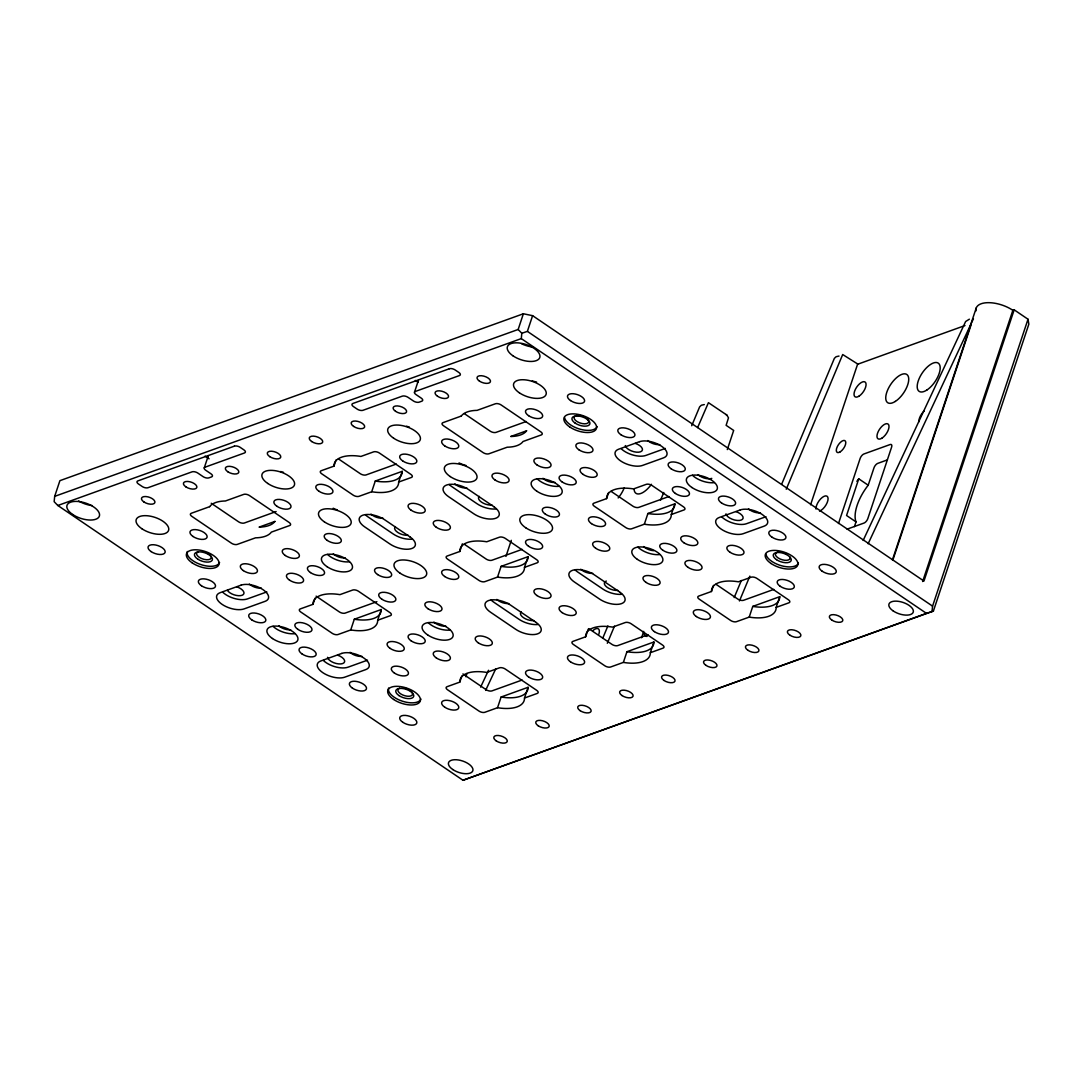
<?xml version="1.0" encoding="UTF-8"?>
<svg xmlns="http://www.w3.org/2000/svg" width="1083" height="1083" viewBox="0 0 1083 1083"><rect width="100%" height="100%" fill="white"/><g stroke="black" fill="none" stroke-linecap="round" stroke-linejoin="round"><path stroke-width="1.5" d="M1014.175 309.833L923.948 581.057L532.606 315.667L523.373 313.772L59.903 480.662L54.678 496.366L54.15 501.673L57.819 505.49L462.996 780.261L933.397 611.069L1028.85 324.142L1028.011 319.228L1014.175 309.833L1012.862 310.307A23.447 11.047 18.4 0 0 987.967 302.671A23.447 11.047 18.4 0 0 976.013 310.875M933.397 611.069L926.466 613.371L521.289 338.6L521.816 333.28L518.161 329.476L523.373 313.772M932.03 611.462L932.571 606.142L1028.011 319.228M204.254 467.883L208.207 455.997M333.957 466.15A33.681 15.866 18.4 0 1 360.91 456.444L373.649 451.855A4.264 2.004 18.4 0 1 379.416 453.046L410.877 474.381A4.264 2.004 18.4 0 1 411.405 477.454L398.652 482.043A33.681 15.866 18.4 0 1 371.713 491.75L358.974 496.339A4.264 2.004 18.4 0 1 353.207 495.148L321.746 473.812A4.264 2.004 18.4 0 1 321.218 470.726L333.957 466.15L336.001 460.031M312.987 604.341A33.681 15.866 18.4 0 1 339.94 594.635L352.679 590.045A4.264 2.004 18.4 0 1 358.446 591.237L389.907 612.572A4.264 2.004 18.4 0 1 390.435 615.645L377.683 620.234A33.681 15.866 18.4 0 1 350.743 629.94L338.004 634.53A4.264 2.004 18.4 0 1 332.237 633.338L300.776 612.003A4.264 2.004 18.4 0 1 300.248 608.93L312.987 604.341L315.031 598.222M371.713 491.75L375.273 481.042L402.213 471.335L398.652 482.043M414.491 392.181L418.444 380.295M350.743 629.94L354.303 619.232L381.243 609.526L377.683 620.234M521.816 333.28L527.38 331.371L532.606 315.667M459.801 551.477A33.681 15.866 18.4 0 1 486.741 541.771L499.48 537.182A4.264 2.004 18.4 0 1 505.247 538.373L536.708 559.708A4.264 2.004 18.4 0 1 537.236 562.781L524.483 567.37A33.681 15.866 18.4 0 1 497.544 577.077L484.805 581.666A4.264 2.004 18.4 0 1 479.038 580.474L447.577 559.139A4.264 2.004 18.4 0 1 447.049 556.066L459.801 551.477L462.346 543.828M459.801 682.114A33.681 15.866 18.4 0 1 486.741 672.421L499.48 667.832A4.264 2.004 18.4 0 1 505.247 669.023L536.708 690.345A4.264 2.004 18.4 0 1 537.236 693.431L524.497 698.021A33.681 15.866 18.4 0 1 497.544 707.713L484.805 712.303A4.264 2.004 18.4 0 1 479.038 711.111L447.577 689.79A4.264 2.004 18.4 0 1 447.049 686.703L459.801 682.114L461.832 675.995M497.544 577.077L501.104 566.368L528.057 556.662L524.483 567.37M465.907 676.753L466.976 673.545M505.951 556.391L511.284 540.336M497.544 707.713L501.104 697.019L528.057 687.312L524.497 698.021M606.602 498.613A33.681 15.866 18.4 0 1 633.541 488.92L646.28 484.331A4.264 2.004 18.4 0 1 652.047 485.522L683.508 506.844A4.264 2.004 18.4 0 1 684.036 509.931L671.298 514.52A33.681 15.866 18.4 0 1 644.344 524.213L631.606 528.802A4.264 2.004 18.4 0 1 625.839 527.611L594.377 506.289A4.264 2.004 18.4 0 1 593.85 503.202L606.602 498.613L608.632 492.494M585.632 636.804A33.681 15.866 18.4 0 1 612.572 627.111L625.311 622.522A4.264 2.004 18.4 0 1 631.078 623.713L662.539 645.048A4.264 2.004 18.4 0 1 663.067 648.121L650.328 652.711A33.681 15.866 18.4 0 1 623.375 662.403L610.636 666.993A4.264 2.004 18.4 0 1 604.869 665.815L573.408 644.48A4.264 2.004 18.4 0 1 572.88 641.393L585.632 636.804L588.177 629.169M644.344 524.213L647.905 513.504L674.858 503.812A33.681 15.866 18.4 0 1 674.519 506.316M671.298 514.52L674.858 503.812M623.375 662.403L626.935 651.709L653.888 642.002L650.328 652.711M641.569 637.765L643.695 631.375M727.302 449.58L733.678 430.438L726.124 425.321L728.493 417.821L726.801 415.033L708.431 402.673L697.628 427.568M711.463 591.494A33.681 15.866 18.4 0 1 738.403 581.801L751.142 577.212A4.264 2.004 18.4 0 1 756.909 578.403L788.37 599.738A4.264 2.004 18.4 0 1 788.898 602.811L776.159 607.401A33.681 15.866 18.4 0 1 749.206 617.107L736.467 621.683A4.264 2.004 18.4 0 1 730.7 620.505L699.239 599.17A4.264 2.004 18.4 0 1 698.711 596.083L711.463 591.494L713.494 585.389M749.206 617.107L752.766 606.399L779.719 596.692L776.159 607.401M810.585 504.746L857.574 364.281L964.994 325.536M838.499 523.509L860.132 458.488A4.264 1.936 -55.9 0 1 863.936 453.967L890.158 444.531A4.264 1.936 -55.9 0 1 891.593 447.157L867.849 518.527A4.264 1.936 -55.9 0 1 864.044 523.048L847.082 529.154M856.003 521.898A33.681 15.257 -55.9 0 1 868.2 485.211L858.765 478.821L846.568 515.494L856.003 521.898L854.433 526.622M868.2 485.211L873.967 467.87A4.264 1.936 -55.9 0 1 877.785 463.362L887.031 460.031M892.433 559.897L976.243 307.938M892.974 559.721L970.91 325.414M922.635 581.53L1012.862 310.307M602.689 638.347L607.888 625.933M660.522 500.238L663.771 492.481M691.712 425.741L699.632 406.87L701.351 405.245L704.288 404.568M607.306 643.275L614.454 626.204M734.193 597.586L741.341 580.515M781.628 484.304L834.37 358.351L836.103 356.727L839.027 356.05M739.459 600.97L749.856 576.129M786.244 489.232L842.696 354.534L858.25 364.348M480.635 687.109L488.514 670.282M485.631 690.399L495.662 668.983M863.151 540.458L965.63 321.516L969.38 319.174M868.133 543.761L973.427 318.808M54.678 496.366L518.161 329.476M57.819 505.49L521.289 338.6M396.283 464.052L366.095 474.923A4.264 2.004 18.4 0 1 360.328 473.731L338.438 458.894M276.124 511.555L244.352 523.008A4.264 2.004 18.4 0 1 238.585 521.816L211.253 503.27M526.203 421.517L496.014 432.388A4.264 2.004 18.4 0 1 490.247 431.196L464.282 413.584M266.838 591.914L247.371 598.926A16.204 7.635 18.4 0 1 222.705 592.184M665.3 448.43L645.834 455.442A16.204 7.635 18.4 0 1 621.168 448.7M376.898 601.674L345.125 613.113A4.264 2.004 18.4 0 1 339.358 611.922L316.101 596.151M522.114 549.379L491.926 560.249A4.264 2.004 18.4 0 1 486.159 559.058L464.269 544.221M668.915 496.528L638.726 507.399A4.264 2.004 18.4 0 1 632.959 506.208L611.083 491.357M367.516 660.17L348.036 667.182A16.204 7.635 18.4 0 1 323.37 660.454M765.979 516.699L746.498 523.712A16.204 7.635 18.4 0 1 721.833 516.97M522.114 680.029L491.926 690.9A4.264 2.004 18.4 0 1 486.159 689.709L462.915 673.937M647.945 634.719L617.757 645.59A4.264 2.004 18.4 0 1 611.99 644.399L588.746 628.627M773.776 589.409L743.588 600.28A4.264 2.004 18.4 0 1 737.821 599.089L715.944 584.251M462.996 780.261L926.466 613.371M725.921 414.505L726.801 415.033M527.38 331.371L932.571 606.142M415.317 380.404L417.984 382.218M205.08 456.105L209.087 458.826M918.912 421.774A8.948 4.061 -55.9 0 1 924.34 410.809M816.027 509.078A8.948 4.061 -55.9 0 1 822.511 497.246A8.948 4.061 -55.9 0 1 827.899 500.36A8.948 4.061 -55.9 0 1 819.547 511.108M624.146 488.013A17.057 7.73 -55.9 0 1 618.163 497.95M651.438 484.291A17.057 7.73 -55.9 0 1 634.11 489.611M592.739 630.726A8.948 4.061 -55.9 0 1 598.845 634.245M856.87 481.353A33.681 15.257 -55.9 0 1 858.765 478.821M789.656 556.608A7.676 3.615 18.4 0 1 784.674 560.277A7.676 3.615 18.4 0 1 775.482 554.997A7.676 3.615 18.4 0 1 782.075 552.249M783.997 552.763A7.676 3.615 18.4 0 1 785.838 553.521M798.401 563.092A17.057 8.028 18.4 0 1 781.601 565.773A17.057 8.028 18.4 0 1 765.952 554.225M597.071 426.553A17.057 8.028 18.4 0 1 580.271 429.247A17.057 8.028 18.4 0 1 564.622 417.686M420.921 699.022A17.057 8.028 18.4 0 1 401.983 701.053A17.057 8.028 18.4 0 1 388.635 688.016M219.578 562.483A17.057 8.028 18.4 0 1 200.653 564.514A17.057 8.028 18.4 0 1 187.305 551.477M283.516 472.35A17.057 8.028 18.4 0 1 280.659 471.511M337.287 509.917A17.057 8.028 18.4 0 1 333.198 508.238M536.599 382.069A17.057 8.028 18.4 0 1 532.322 380.891M409.347 427.054A17.057 8.028 18.4 0 1 406.491 426.201M465.961 465.446A17.057 8.028 18.4 0 1 459.03 462.928M659.628 554.564A16.204 7.635 18.4 0 1 637.941 547.172M653.631 550.678A8.948 4.224 18.4 0 1 643.627 546.563M449.905 630.089A16.204 7.635 18.4 0 1 428.232 622.684M445.898 626.164A8.948 4.224 18.4 0 1 433.917 622.075M558.963 486.308A16.204 7.635 18.4 0 1 537.276 478.916M554.943 482.382A8.948 4.224 18.4 0 1 542.962 478.293M349.24 561.82A16.204 7.635 18.4 0 1 327.553 554.428M345.233 557.894A8.948 4.224 18.4 0 1 333.253 553.819M714.157 482.68A16.204 7.635 18.4 0 1 692.47 475.288M711.788 478.402A8.948 4.224 18.4 0 1 698.156 474.679M294.711 633.704A16.204 7.635 18.4 0 1 273.038 626.312M290.704 629.792A8.948 4.224 18.4 0 1 278.724 625.703M760.469 512.895A8.948 4.224 18.4 0 1 748.488 508.807M736.007 511.65A8.948 4.224 18.4 0 1 743.114 518.134A8.948 4.224 18.4 0 1 734.572 520.002A8.948 4.224 18.4 0 1 725.976 513.843M337.544 655.12A8.948 4.224 18.4 0 1 344.651 661.618A8.948 4.224 18.4 0 1 336.109 663.473A8.948 4.224 18.4 0 1 327.513 657.313M362.006 656.366A8.948 4.224 18.4 0 1 350.026 652.291M659.804 444.626A8.948 4.224 18.4 0 1 647.824 440.537M635.342 443.38A8.948 4.224 18.4 0 1 642.449 449.865A8.948 4.224 18.4 0 1 633.907 451.733A8.948 4.224 18.4 0 1 625.311 445.573M236.879 586.864A8.948 4.224 18.4 0 1 242.023 595.298A8.948 4.224 18.4 0 1 227.349 590.289M261.341 588.11A8.948 4.224 18.4 0 1 249.361 584.021M621.872 594.283A16.204 7.635 18.4 0 1 602.947 589.111L577.781 572.054A16.204 7.635 18.4 0 1 575.032 569.834M592.699 573.3A8.948 4.224 18.4 0 1 580.718 569.225M617.865 590.37A8.948 4.224 18.4 0 1 606.588 586.905A8.948 4.224 18.4 0 1 606.304 581.057M537.994 624.498A16.204 7.635 18.4 0 1 519.055 619.327L493.889 602.256A16.204 7.635 18.4 0 1 491.141 600.036M508.807 603.515A8.948 4.224 18.4 0 1 496.826 599.427M533.973 620.573A8.948 4.224 18.4 0 1 523.522 617.716A8.948 4.224 18.4 0 1 521.221 611.922M496.041 508.956A16.204 7.635 18.4 0 1 477.116 503.785L451.949 486.714A16.204 7.635 18.4 0 1 449.188 484.494M492.034 505.044A8.948 4.224 18.4 0 1 481.569 502.174A8.948 4.224 18.4 0 1 479.268 496.38M466.868 487.973A8.948 4.224 18.4 0 1 454.887 483.884M412.163 539.158A16.204 7.635 18.4 0 1 393.224 533.987L368.058 516.929A16.204 7.635 18.4 0 1 365.309 514.709M408.142 535.246A8.948 4.224 18.4 0 1 397.691 532.389A8.948 4.224 18.4 0 1 395.39 526.595M382.976 518.175A8.948 4.224 18.4 0 1 370.995 514.087M674.059 507.48A33.681 15.866 18.4 0 1 647.905 513.504M528.057 556.662A33.681 15.866 18.4 0 1 501.104 566.368M381.243 609.526A33.681 15.866 18.4 0 1 354.303 619.232M779.719 596.692A33.681 15.866 18.4 0 1 752.766 606.399M653.888 642.002A33.681 15.866 18.4 0 1 626.935 651.709M402.213 471.335A33.681 15.866 18.4 0 1 375.273 481.042M528.057 687.312A33.681 15.866 18.4 0 1 501.104 697.019M92.231 505.599A17.057 8.028 18.4 0 1 78.585 500.942M532.646 347.02A17.057 8.028 18.4 0 1 521.478 343.717M647.147 636.425A12.793 5.794 -55.9 0 1 644.033 633.162M587.433 418.986A7.676 3.615 18.4 0 1 584.549 423.832A7.676 3.615 18.4 0 1 574.301 418.823A7.676 3.615 18.4 0 1 580.745 415.71M582.668 416.238A7.676 3.615 18.4 0 1 584.495 416.996M207.015 552.926A7.676 3.615 18.4 0 1 210.319 559.045A7.676 3.615 18.4 0 1 199.705 557.583A7.676 3.615 18.4 0 1 198.257 551.721M409.97 690.385A7.676 3.615 18.4 0 1 410.917 695.922A7.676 3.615 18.4 0 1 400.534 693.783A7.676 3.615 18.4 0 1 399.586 688.246M404.582 688.165A7.676 3.615 18.4 0 1 406.504 688.693M234.402 446.142L137.92 480.879A4.264 2.004 18.4 0 0 138.448 483.966L142.225 486.524A4.264 2.004 18.4 0 0 147.992 487.716L192.029 471.85A4.264 2.004 18.4 0 1 197.796 473.041L203.144 476.669A4.264 2.004 18.4 0 0 208.911 477.86L211.537 476.913A4.264 2.004 18.4 0 0 211.009 473.84L205.662 470.212A4.264 2.004 18.4 0 1 205.147 467.139L244.46 452.978A4.264 2.004 18.4 0 0 243.932 449.892L240.169 447.333A4.264 2.004 18.4 0 0 234.402 446.142M449.35 368.748L352.882 403.485A4.264 2.004 18.4 0 0 353.41 406.558L357.187 409.117A4.264 2.004 18.4 0 0 362.954 410.308L402.28 396.148A4.264 2.004 18.4 0 1 408.047 397.339L413.395 400.967A4.264 2.004 18.4 0 0 419.162 402.159L421.774 401.211A4.264 2.004 18.4 0 0 421.26 398.138L415.913 394.51A4.264 2.004 18.4 0 1 415.385 391.423L459.422 375.571A4.264 2.004 18.4 0 0 458.894 372.498L455.117 369.939A4.264 2.004 18.4 0 0 449.35 368.748M209.601 506.682L191.298 513.274A4.264 2.004 18.4 0 0 191.826 516.347L231.464 543.219A4.264 2.004 18.4 0 0 237.231 544.411L255.534 537.831A33.681 15.866 18.4 0 0 271.359 532.119L289.662 525.539A4.264 2.004 18.4 0 0 289.134 522.453L249.496 495.581A4.264 2.004 18.4 0 0 243.729 494.389L225.426 500.982A33.681 15.866 18.4 0 0 209.601 506.682M461.263 416.062L442.961 422.654A4.264 2.004 18.4 0 0 443.489 425.727L483.126 452.613A4.264 2.004 18.4 0 0 488.893 453.791L507.182 447.211A33.681 15.866 18.4 0 0 523.021 441.512L541.324 434.919A4.264 2.004 18.4 0 0 540.796 431.846L501.158 404.961A4.264 2.004 18.4 0 0 495.391 403.769L477.089 410.362A33.681 15.866 18.4 0 0 461.263 416.062M274.92 521.424L259.094 527.123A33.681 15.866 18.4 0 0 274.92 521.424M526.582 430.804L510.743 436.503A33.681 15.866 18.4 0 0 526.582 430.804M241.116 585.145L220.133 592.699A16.204 7.635 18.4 0 0 222.137 604.395A16.204 7.635 18.4 0 0 244.041 608.917L265.024 601.363A16.204 7.635 18.4 0 0 263.02 589.666A16.204 7.635 18.4 0 0 241.116 585.145M639.566 441.674L618.596 449.228A16.204 7.635 18.4 0 0 620.6 460.911A16.204 7.635 18.4 0 0 642.503 465.433L663.486 457.879A16.204 7.635 18.4 0 0 661.483 446.196A16.204 7.635 18.4 0 0 639.566 441.674M341.781 653.415L320.798 660.968A16.204 7.635 18.4 0 0 322.802 672.665A16.204 7.635 18.4 0 0 344.719 677.186L365.688 669.632A16.204 7.635 18.4 0 0 363.698 657.936A16.204 7.635 18.4 0 0 341.781 653.415M740.244 509.944L719.261 517.484A16.204 7.635 18.4 0 0 721.264 529.181A16.204 7.635 18.4 0 0 743.182 533.702L764.151 526.148A16.204 7.635 18.4 0 0 762.148 514.452A16.204 7.635 18.4 0 0 740.244 509.944M493.713 506.6L468.546 489.543A16.204 7.635 18.4 0 0 446.629 485.022A16.204 7.635 18.4 0 0 448.619 496.704L473.785 513.775A16.204 7.635 18.4 0 0 495.703 518.297A16.204 7.635 18.4 0 0 493.713 506.6M619.544 591.941L594.377 574.87A16.204 7.635 18.4 0 0 572.46 570.348A16.204 7.635 18.4 0 0 574.464 582.045L599.63 599.116A16.204 7.635 18.4 0 0 621.534 603.624A16.204 7.635 18.4 0 0 619.544 591.941M409.821 536.802L384.655 519.745A16.204 7.635 18.4 0 0 362.751 515.224A16.204 7.635 18.4 0 0 364.741 526.92L389.907 543.977A16.204 7.635 18.4 0 0 411.824 548.499A16.204 7.635 18.4 0 0 409.821 536.802M535.665 622.143L510.499 605.072A16.204 7.635 18.4 0 0 488.582 600.551A16.204 7.635 18.4 0 0 490.572 612.247L515.738 629.318A16.204 7.635 18.4 0 0 537.655 633.839A16.204 7.635 18.4 0 0 535.665 622.143M840.273 451.801A7.04 3.181 -55.9 0 0 845.485 441.241A7.04 3.181 -55.9 0 0 837.376 446.494A7.04 3.181 -55.9 0 0 840.273 451.801M881.995 438.128A8.948 4.061 -55.9 0 0 888.642 424.712A8.948 4.061 -55.9 0 0 878.313 431.386A8.948 4.061 -55.9 0 0 881.995 438.128M859.049 396.134A8.948 4.061 -55.9 0 0 865.696 382.705A8.948 4.061 -55.9 0 0 855.367 389.393A8.948 4.061 -55.9 0 0 859.049 396.134M926.818 390.07A17.057 7.73 -55.9 0 0 939.462 364.497A17.057 7.73 -55.9 0 0 919.792 377.209A17.057 7.73 -55.9 0 0 926.818 390.07M895.357 401.4A17.057 7.73 -55.9 0 0 908.001 375.815A17.057 7.73 -55.9 0 0 888.331 388.54A17.057 7.73 -55.9 0 0 895.357 401.4M776.497 559.667A9.381 4.413 18.4 0 0 791.145 560.615A9.381 4.413 18.4 0 0 779.151 552.479A9.381 4.413 18.4 0 0 776.497 559.667M575.168 423.128A9.381 4.413 18.4 0 0 589.815 424.076A9.381 4.413 18.4 0 0 577.821 415.953A9.381 4.413 18.4 0 0 575.168 423.128M399.004 695.584A9.381 4.413 18.4 0 0 413.652 696.545A9.381 4.413 18.4 0 0 401.671 688.409A9.381 4.413 18.4 0 0 399.004 695.584M197.675 559.058A9.381 4.413 18.4 0 0 212.322 560.006A9.381 4.413 18.4 0 0 200.328 551.883A9.381 4.413 18.4 0 0 197.675 559.058M771.069 563.498A17.057 8.028 18.4 0 0 797.697 565.231A17.057 8.028 18.4 0 0 775.902 550.448A17.057 8.028 18.4 0 0 771.069 563.498M496.204 740.867A7.04 3.317 18.4 0 0 507.196 741.571A7.04 3.317 18.4 0 0 498.207 735.479A7.04 3.317 18.4 0 0 496.204 740.867M538.156 725.759A7.04 3.317 18.4 0 0 549.135 726.476A7.04 3.317 18.4 0 0 540.146 720.371A7.04 3.317 18.4 0 0 538.156 725.759M580.095 710.651A7.04 3.317 18.4 0 0 591.074 711.369A7.04 3.317 18.4 0 0 582.085 705.277A7.04 3.317 18.4 0 0 580.095 710.651M622.035 695.557A7.04 3.317 18.4 0 0 633.027 696.261A7.04 3.317 18.4 0 0 624.038 690.169A7.04 3.317 18.4 0 0 622.035 695.557M663.987 680.449A7.04 3.317 18.4 0 0 674.966 681.166A7.04 3.317 18.4 0 0 665.977 675.061A7.04 3.317 18.4 0 0 663.987 680.449M705.926 665.341A7.04 3.317 18.4 0 0 716.905 666.059A7.04 3.317 18.4 0 0 707.916 659.967A7.04 3.317 18.4 0 0 705.926 665.341M747.866 650.247A7.04 3.317 18.4 0 0 758.858 650.951A7.04 3.317 18.4 0 0 749.869 644.859A7.04 3.317 18.4 0 0 747.866 650.247M789.818 635.139A7.04 3.317 18.4 0 0 800.797 635.856A7.04 3.317 18.4 0 0 791.808 629.751A7.04 3.317 18.4 0 0 789.818 635.139M831.758 620.031A7.04 3.317 18.4 0 0 842.736 620.749A7.04 3.317 18.4 0 0 833.748 614.657A7.04 3.317 18.4 0 0 831.758 620.031M143.877 501.93A7.04 3.317 18.4 0 0 154.855 502.647A7.04 3.317 18.4 0 0 145.867 496.542A7.04 3.317 18.4 0 0 143.877 501.93M185.816 486.822A7.04 3.317 18.4 0 0 196.808 487.54A7.04 3.317 18.4 0 0 187.819 481.448A7.04 3.317 18.4 0 0 185.816 486.822M227.768 471.728A7.04 3.317 18.4 0 0 238.747 472.432A7.04 3.317 18.4 0 0 229.758 466.34A7.04 3.317 18.4 0 0 227.768 471.728M269.708 456.62A7.04 3.317 18.4 0 0 280.687 457.337A7.04 3.317 18.4 0 0 271.698 451.232A7.04 3.317 18.4 0 0 269.708 456.62M311.647 441.512A7.04 3.317 18.4 0 0 322.639 442.23A7.04 3.317 18.4 0 0 313.65 436.138A7.04 3.317 18.4 0 0 311.647 441.512M353.599 426.418A7.04 3.317 18.4 0 0 364.578 427.122A7.04 3.317 18.4 0 0 355.59 421.03A7.04 3.317 18.4 0 0 353.599 426.418M395.539 411.31A7.04 3.317 18.4 0 0 406.518 412.027A7.04 3.317 18.4 0 0 397.529 405.922A7.04 3.317 18.4 0 0 395.539 411.31M437.478 396.216A7.04 3.317 18.4 0 0 448.47 396.919A7.04 3.317 18.4 0 0 439.468 390.828A7.04 3.317 18.4 0 0 437.478 396.216M479.431 381.108A7.04 3.317 18.4 0 0 490.409 381.812A7.04 3.317 18.4 0 0 481.421 375.72A7.04 3.317 18.4 0 0 479.431 381.108M399.871 573.056A17.057 8.028 18.4 0 0 426.499 574.789A17.057 8.028 18.4 0 0 404.704 560.006A17.057 8.028 18.4 0 0 399.871 573.056M324.372 521.857A17.057 8.028 18.4 0 0 350.987 523.576A17.057 8.028 18.4 0 0 329.191 508.807A17.057 8.028 18.4 0 0 324.372 521.857M267.745 483.451A17.057 8.028 18.4 0 0 294.373 485.184A17.057 8.028 18.4 0 0 272.578 470.401A17.057 8.028 18.4 0 0 267.745 483.451M141.914 528.761A17.057 8.028 18.4 0 0 168.542 530.494A17.057 8.028 18.4 0 0 146.746 515.711A17.057 8.028 18.4 0 0 141.914 528.761M525.702 527.746A17.057 8.028 18.4 0 0 552.316 529.479A17.057 8.028 18.4 0 0 530.535 514.696A17.057 8.028 18.4 0 0 525.702 527.746M450.203 476.547A17.057 8.028 18.4 0 0 476.818 478.28A17.057 8.028 18.4 0 0 455.022 463.497A17.057 8.028 18.4 0 0 450.203 476.547M393.576 438.155A17.057 8.028 18.4 0 0 420.204 439.874A17.057 8.028 18.4 0 0 398.409 425.091A17.057 8.028 18.4 0 0 393.576 438.155M519.407 392.845A17.057 8.028 18.4 0 0 546.035 394.564A17.057 8.028 18.4 0 0 524.24 379.781A17.057 8.028 18.4 0 0 519.407 392.845M822.187 571.228A8.948 4.224 18.4 0 0 836.171 572.135A8.948 4.224 18.4 0 0 824.718 564.378A8.948 4.224 18.4 0 0 822.187 571.228M780.247 586.323A8.948 4.224 18.4 0 0 794.218 587.23A8.948 4.224 18.4 0 0 782.779 579.473A8.948 4.224 18.4 0 0 780.247 586.323M696.355 616.538A8.948 4.224 18.4 0 0 710.34 617.445A8.948 4.224 18.4 0 0 698.887 609.688A8.948 4.224 18.4 0 0 696.355 616.538M654.416 631.633A8.948 4.224 18.4 0 0 668.387 632.54A8.948 4.224 18.4 0 0 656.948 624.783A8.948 4.224 18.4 0 0 654.416 631.633M570.524 661.848A8.948 4.224 18.4 0 0 584.509 662.755A8.948 4.224 18.4 0 0 573.069 654.985A8.948 4.224 18.4 0 0 570.524 661.848M528.585 676.943A8.948 4.224 18.4 0 0 542.556 677.85A8.948 4.224 18.4 0 0 531.117 670.093A8.948 4.224 18.4 0 0 528.585 676.943M444.693 707.158A8.948 4.224 18.4 0 0 458.678 708.065A8.948 4.224 18.4 0 0 447.238 700.295A8.948 4.224 18.4 0 0 444.693 707.158M402.754 722.253A8.948 4.224 18.4 0 0 416.738 723.16A8.948 4.224 18.4 0 0 405.286 715.403A8.948 4.224 18.4 0 0 402.754 722.253M771.854 537.087A8.948 4.224 18.4 0 0 785.838 537.994A8.948 4.224 18.4 0 0 774.386 530.237A8.948 4.224 18.4 0 0 771.854 537.087M729.915 552.195A8.948 4.224 18.4 0 0 743.886 553.102A8.948 4.224 18.4 0 0 732.446 545.345A8.948 4.224 18.4 0 0 729.915 552.195M687.962 567.302A8.948 4.224 18.4 0 0 701.946 568.209A8.948 4.224 18.4 0 0 690.507 560.452A8.948 4.224 18.4 0 0 687.962 567.302M646.023 582.397A8.948 4.224 18.4 0 0 660.007 583.304A8.948 4.224 18.4 0 0 648.555 575.547A8.948 4.224 18.4 0 0 646.023 582.397M562.131 612.612A8.948 4.224 18.4 0 0 576.115 613.519A8.948 4.224 18.4 0 0 564.676 605.749A8.948 4.224 18.4 0 0 562.131 612.612M478.253 642.815A8.948 4.224 18.4 0 0 492.224 643.722A8.948 4.224 18.4 0 0 480.784 635.965A8.948 4.224 18.4 0 0 478.253 642.815M436.314 657.923A8.948 4.224 18.4 0 0 450.284 658.83A8.948 4.224 18.4 0 0 438.845 651.059A8.948 4.224 18.4 0 0 436.314 657.923M394.361 673.017A8.948 4.224 18.4 0 0 408.345 673.924A8.948 4.224 18.4 0 0 396.906 666.167A8.948 4.224 18.4 0 0 394.361 673.017M352.422 688.125A8.948 4.224 18.4 0 0 366.392 689.032A8.948 4.224 18.4 0 0 354.953 681.275A8.948 4.224 18.4 0 0 352.422 688.125M721.522 502.959A8.948 4.224 18.4 0 0 735.506 503.866A8.948 4.224 18.4 0 0 724.053 496.109A8.948 4.224 18.4 0 0 721.522 502.959M595.691 548.269A8.948 4.224 18.4 0 0 609.675 549.176A8.948 4.224 18.4 0 0 598.222 541.419A8.948 4.224 18.4 0 0 595.691 548.269M427.92 608.687A8.948 4.224 18.4 0 0 441.891 609.594A8.948 4.224 18.4 0 0 430.452 601.823A8.948 4.224 18.4 0 0 427.92 608.687M302.089 653.983A8.948 4.224 18.4 0 0 316.06 654.89A8.948 4.224 18.4 0 0 304.621 647.133A8.948 4.224 18.4 0 0 302.089 653.983M671.189 468.831A8.948 4.224 18.4 0 0 685.16 469.738A8.948 4.224 18.4 0 0 673.721 461.967A8.948 4.224 18.4 0 0 671.189 468.831M545.358 514.141A8.948 4.224 18.4 0 0 559.342 515.048A8.948 4.224 18.4 0 0 547.89 507.277A8.948 4.224 18.4 0 0 545.358 514.141M377.588 574.545A8.948 4.224 18.4 0 0 391.559 575.452A8.948 4.224 18.4 0 0 380.119 567.695A8.948 4.224 18.4 0 0 377.588 574.545M251.757 619.855A8.948 4.224 18.4 0 0 265.728 620.762A8.948 4.224 18.4 0 0 254.288 613.005A8.948 4.224 18.4 0 0 251.757 619.855M620.857 434.689A8.948 4.224 18.4 0 0 634.828 435.596A8.948 4.224 18.4 0 0 623.388 427.839A8.948 4.224 18.4 0 0 620.857 434.689M578.918 449.797A8.948 4.224 18.4 0 0 592.888 450.704A8.948 4.224 18.4 0 0 581.449 442.947A8.948 4.224 18.4 0 0 578.918 449.797M536.965 464.905A8.948 4.224 18.4 0 0 550.949 465.812A8.948 4.224 18.4 0 0 539.51 458.041A8.948 4.224 18.4 0 0 536.965 464.905M495.026 479.999A8.948 4.224 18.4 0 0 509.01 480.906A8.948 4.224 18.4 0 0 497.557 473.149A8.948 4.224 18.4 0 0 495.026 479.999M411.134 510.215A8.948 4.224 18.4 0 0 425.118 511.108A8.948 4.224 18.4 0 0 413.679 503.351A8.948 4.224 18.4 0 0 411.134 510.215M327.256 540.417A8.948 4.224 18.4 0 0 341.226 541.324A8.948 4.224 18.4 0 0 329.787 533.567A8.948 4.224 18.4 0 0 327.256 540.417M285.303 555.511A8.948 4.224 18.4 0 0 299.287 556.418A8.948 4.224 18.4 0 0 287.848 548.661A8.948 4.224 18.4 0 0 285.303 555.511M243.364 570.619A8.948 4.224 18.4 0 0 257.348 571.526A8.948 4.224 18.4 0 0 245.895 563.769A8.948 4.224 18.4 0 0 243.364 570.619M201.424 585.727A8.948 4.224 18.4 0 0 215.395 586.634A8.948 4.224 18.4 0 0 203.956 578.864A8.948 4.224 18.4 0 0 201.424 585.727M570.524 400.561A8.948 4.224 18.4 0 0 584.495 401.468A8.948 4.224 18.4 0 0 573.056 393.711A8.948 4.224 18.4 0 0 570.524 400.561M528.572 415.669A8.948 4.224 18.4 0 0 542.556 416.576A8.948 4.224 18.4 0 0 531.117 408.805A8.948 4.224 18.4 0 0 528.572 415.669M444.693 445.871A8.948 4.224 18.4 0 0 458.664 446.778A8.948 4.224 18.4 0 0 447.225 439.021A8.948 4.224 18.4 0 0 444.693 445.871M402.754 460.979A8.948 4.224 18.4 0 0 416.725 461.872A8.948 4.224 18.4 0 0 405.286 454.115A8.948 4.224 18.4 0 0 402.754 460.979M318.862 491.181A8.948 4.224 18.4 0 0 332.847 492.088A8.948 4.224 18.4 0 0 321.394 484.331A8.948 4.224 18.4 0 0 318.862 491.181M276.923 506.275A8.948 4.224 18.4 0 0 290.894 507.182A8.948 4.224 18.4 0 0 279.455 499.425A8.948 4.224 18.4 0 0 276.923 506.275M193.031 536.491A8.948 4.224 18.4 0 0 207.015 537.398A8.948 4.224 18.4 0 0 195.563 529.628A8.948 4.224 18.4 0 0 193.031 536.491M151.092 551.585A8.948 4.224 18.4 0 0 165.063 552.492A8.948 4.224 18.4 0 0 153.624 544.735A8.948 4.224 18.4 0 0 151.092 551.585M675.386 493.442A8.948 4.224 18.4 0 0 689.357 494.349A8.948 4.224 18.4 0 0 677.917 486.592A8.948 4.224 18.4 0 0 675.386 493.442M683.779 542.678A8.948 4.224 18.4 0 0 697.75 543.585A8.948 4.224 18.4 0 0 686.311 535.828A8.948 4.224 18.4 0 0 683.779 542.678M583.101 474.408A8.948 4.224 18.4 0 0 597.085 475.315A8.948 4.224 18.4 0 0 585.646 467.558A8.948 4.224 18.4 0 0 583.101 474.408M591.494 523.644A8.948 4.224 18.4 0 0 605.478 524.551A8.948 4.224 18.4 0 0 594.039 516.794A8.948 4.224 18.4 0 0 591.494 523.644M381.785 599.17A8.948 4.224 18.4 0 0 395.755 600.077A8.948 4.224 18.4 0 0 384.316 592.306A8.948 4.224 18.4 0 0 381.785 599.17M390.164 648.406A8.948 4.224 18.4 0 0 404.149 649.313A8.948 4.224 18.4 0 0 392.709 641.542A8.948 4.224 18.4 0 0 390.164 648.406M289.499 580.136A8.948 4.224 18.4 0 0 303.484 581.043A8.948 4.224 18.4 0 0 292.044 573.286A8.948 4.224 18.4 0 0 289.499 580.136M297.893 629.372A8.948 4.224 18.4 0 0 311.877 630.279A8.948 4.224 18.4 0 0 300.424 622.522A8.948 4.224 18.4 0 0 297.893 629.372M528.585 546.306A8.948 4.224 18.4 0 0 542.556 547.213A8.948 4.224 18.4 0 0 531.117 539.456A8.948 4.224 18.4 0 0 528.585 546.306M536.965 595.542A8.948 4.224 18.4 0 0 550.949 596.449A8.948 4.224 18.4 0 0 539.51 588.692A8.948 4.224 18.4 0 0 536.965 595.542M436.3 527.272A8.948 4.224 18.4 0 0 450.284 528.179A8.948 4.224 18.4 0 0 438.845 520.422A8.948 4.224 18.4 0 0 436.3 527.272M444.693 576.508A8.948 4.224 18.4 0 0 458.678 577.415A8.948 4.224 18.4 0 0 447.225 569.658A8.948 4.224 18.4 0 0 444.693 576.508M637.373 559.383A16.204 7.635 18.4 0 0 662.674 561.035A16.204 7.635 18.4 0 0 641.962 546.983A16.204 7.635 18.4 0 0 637.373 559.383M427.65 634.909A16.204 7.635 18.4 0 0 452.951 636.547A16.204 7.635 18.4 0 0 432.239 622.508A16.204 7.635 18.4 0 0 427.65 634.909M536.708 491.127A16.204 7.635 18.4 0 0 561.996 492.765A16.204 7.635 18.4 0 0 541.297 478.727A16.204 7.635 18.4 0 0 536.708 491.127M326.985 566.639A16.204 7.635 18.4 0 0 352.286 568.277A16.204 7.635 18.4 0 0 331.574 554.239A16.204 7.635 18.4 0 0 326.985 566.639M662.796 550.232A8.948 4.224 18.4 0 0 676.78 551.139A8.948 4.224 18.4 0 0 665.341 543.382A8.948 4.224 18.4 0 0 662.796 550.232M562.131 481.962A8.948 4.224 18.4 0 0 576.115 482.869A8.948 4.224 18.4 0 0 564.676 475.112A8.948 4.224 18.4 0 0 562.131 481.962M411.134 640.852A8.948 4.224 18.4 0 0 425.118 641.759A8.948 4.224 18.4 0 0 413.679 634.002A8.948 4.224 18.4 0 0 411.134 640.852M310.469 572.582A8.948 4.224 18.4 0 0 324.453 573.489A8.948 4.224 18.4 0 0 313.014 565.732A8.948 4.224 18.4 0 0 310.469 572.582M691.902 487.499A16.204 7.635 18.4 0 0 717.19 489.137A16.204 7.635 18.4 0 0 696.491 475.099A16.204 7.635 18.4 0 0 691.902 487.499M272.469 638.523A16.204 7.635 18.4 0 0 297.757 640.161A16.204 7.635 18.4 0 0 277.058 626.123A16.204 7.635 18.4 0 0 272.469 638.523M72.71 514.493A17.057 8.028 18.4 0 0 99.325 516.225A17.057 8.028 18.4 0 0 77.529 501.443A17.057 8.028 18.4 0 0 72.71 514.493M513.112 355.914A17.057 8.028 18.4 0 0 539.74 357.634A17.057 8.028 18.4 0 0 517.945 342.864A17.057 8.028 18.4 0 0 513.112 355.914M452.829 769.553A12.793 6.024 18.4 0 0 472.797 770.839A12.793 6.024 18.4 0 0 456.444 759.752A12.793 6.024 18.4 0 0 452.829 769.553M893.231 610.961A12.793 6.024 18.4 0 0 913.199 612.261A12.793 6.024 18.4 0 0 896.859 601.173A12.793 6.024 18.4 0 0 893.231 610.961M569.739 426.973A17.057 8.028 18.4 0 0 596.367 428.692A17.057 8.028 18.4 0 0 574.572 413.923A17.057 8.028 18.4 0 0 569.739 426.973M393.576 699.428A17.057 8.028 18.4 0 0 420.204 701.161A17.057 8.028 18.4 0 0 398.409 686.378A17.057 8.028 18.4 0 0 393.576 699.428M192.246 562.903A17.057 8.028 18.4 0 0 218.874 564.622A17.057 8.028 18.4 0 0 197.079 549.839A17.057 8.028 18.4 0 0 192.246 562.903"/></g></svg>
